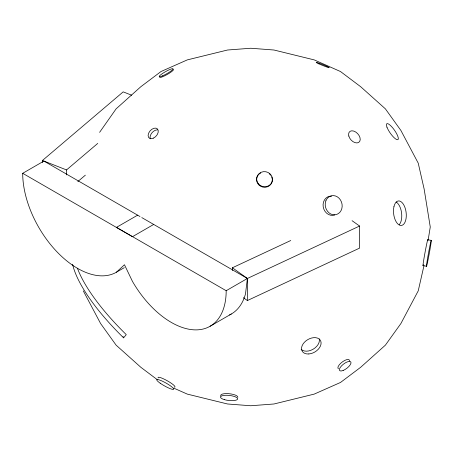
<?xml version="1.0" encoding="UTF-8"?>
<svg xmlns="http://www.w3.org/2000/svg" width="454" height="454" viewBox="0 0 454 454"><rect width="100%" height="100%" fill="white"/><g stroke="black" fill="none" stroke-linecap="round" stroke-linejoin="round"><path stroke-width="0.68" d="M428.145 240.104L430.261 227L424.144 189.063L418.236 163.156L400.91 130.485L385.384 108.841L360.675 86.72L340.506 71.539L314.219 59.894L273.983 50.014L250.75 48.249L227.522 50.014L187.286 59.894L160.994 71.539L140.825 86.72L116.122 108.841L99.608 132.335M423.985 265.618L418.236 290.844L400.91 323.515L385.384 345.159L360.675 367.28L340.506 382.461L314.219 394.106L273.983 403.986L250.75 405.751L227.522 403.986L187.286 394.106L173.82 388.142M72.589 264.268A126.626 40.559 39.9 0 0 123.59 337.844L126.274 334.643A126.626 40.559 39.9 0 1 77.418 268.212M139.997 216.541L43.907 161.062L22.7 173.309A77.623 44.815 60 0 0 56.585 251.425A77.623 44.815 60 0 0 116.4 272.224L124.464 264.744L132.477 281.429A77.623 44.815 60 0 0 192.297 329.706A77.623 44.815 60 0 0 226.183 290.713L247.39 278.467L359.574 226.041L359.574 248.117L247.39 300.548L243.355 297.671M42.449 162.617L42.449 160.489L123.182 91.873L131.637 95.192M66.528 174.892L66.528 169.932L97.746 143.402M77.827 181.566L85.363 175.165M116.411 227.409L137.619 215.168M153.685 224.446L132.477 236.687L22.7 173.309M116.4 272.224L124.277 267.673M210.106 326.25L231.313 314.003M232.403 270.539L232.403 267.781L290.742 240.518M427.833 239.769L431.3 240.404A13.234 0.409 -79.6 0 1 427.776 261.163A13.234 0.409 -79.6 0 1 427.566 258.394A13.234 0.409 -79.6 0 1 431.3 240.404M422.992 265.601L426.465 266.237M42.449 160.489L66.528 169.932M141.784 217.574L247.39 278.467L247.39 300.548M116.4 227.335L226.183 290.713M352.083 220.695L359.574 226.041M232.403 267.781L247.39 278.467L245.518 293.795A77.623 44.815 60 0 1 229.491 314.962M157.073 379.51L140.825 367.28L116.122 345.159L100.589 323.515L83.269 290.844M123.079 336.533L123.59 337.844M150.359 138.782A6.174 4.001 -47.9 0 1 151.852 132.948A6.174 4.001 -47.9 0 1 157.464 129.889M173.326 69.439A7.939 1.209 -29.4 0 1 167.225 74.467A7.939 1.209 -29.4 0 1 159.626 77.197M423.378 264.665A13.234 0.409 -79.6 0 1 424.978 252.787A13.234 0.409 -79.6 0 1 427.781 240.62M334.785 214.918A9.704 8.393 75 0 1 323.225 206.939A9.704 8.393 75 0 1 331.579 196.185M319.27 338.934A10.584 7.128 -30.9 0 1 313.022 349.285A10.584 7.128 -30.9 0 1 301.172 349.268M271.73 176.935A7.939 7.559 15.1 0 1 267.747 186.69A7.939 7.559 15.1 0 1 257.35 182.911A7.939 7.559 15.1 0 1 260.732 172.934M269.211 173.78A7.939 7.559 15.1 0 1 270.68 175.204M158.123 377.904A9.704 1.612 29.4 0 1 167.464 380.878A9.704 1.612 29.4 0 1 174.415 387.16M220.877 396.007A8.643 2.548 6.2 0 1 228.527 393.669A8.643 2.548 6.2 0 1 237.856 397.261M338.4 368.813A7.054 2.679 -37.5 0 1 342.713 361.651A7.054 2.679 -37.5 0 1 349.506 361.032M396.166 202.036A12.349 6.277 82.9 0 1 401.546 212.648A12.349 6.277 82.9 0 1 399.287 224.634M162.458 75.875A7.939 1.209 -29.4 0 0 173.07 68.946A7.939 1.209 -29.4 0 0 162.878 73.253A7.939 1.209 -29.4 0 0 162.458 75.875M153.503 138.107A6.174 4.001 -47.9 0 0 157.442 128.919A6.174 4.001 -47.9 0 0 148.64 133.158A6.174 4.001 -47.9 0 0 153.503 138.107M348.814 136.047A7.054 4.574 47.9 0 0 358.609 142.482A7.054 4.574 47.9 0 0 355.788 132.069A7.054 4.574 47.9 0 0 348.814 136.047M393.947 206.638A12.349 6.277 82.9 0 0 400.751 225.468A12.349 6.277 82.9 0 0 404.951 207.489A12.349 6.277 82.9 0 0 393.947 206.638M386.973 127.194A9.704 2.571 54.9 0 0 397.261 139.724A9.704 2.571 54.9 0 0 392.869 128.079A9.704 2.571 54.9 0 0 386.973 127.194M325.859 200.867A9.704 8.393 75 0 0 334.78 214.816A9.704 8.393 75 0 0 340.438 199.942A9.704 8.393 75 0 0 325.859 200.867M308.811 353.961A10.584 7.128 -30.9 0 0 320.757 341.13A10.584 7.128 -30.9 0 0 304.356 342.339A10.584 7.128 -30.9 0 0 308.811 353.961M258.349 183.717A7.939 7.559 15.1 0 0 271.923 182.219A7.939 7.559 15.1 0 0 263.49 171.663A7.939 7.559 15.1 0 0 258.349 183.717M318.895 63.861A7.054 0.426 21.9 0 0 329.201 67.657A7.054 0.426 21.9 0 0 319.939 63.492A7.054 0.426 21.9 0 0 318.895 63.861M224.463 399.662A8.643 2.548 6.2 0 0 237.669 398.935A8.643 2.548 6.2 0 0 225.122 395.298A8.643 2.548 6.2 0 0 224.463 399.662M343.167 370.458A7.054 2.679 -37.5 0 0 350.936 362.167A7.054 2.679 -37.5 0 0 341.465 365.952A7.054 2.679 -37.5 0 0 343.167 370.458M160.194 383.21A9.704 1.612 29.4 0 0 173.666 389.26A9.704 1.612 29.4 0 0 161.834 380.934A9.704 1.612 29.4 0 0 160.194 383.21"/></g></svg>
